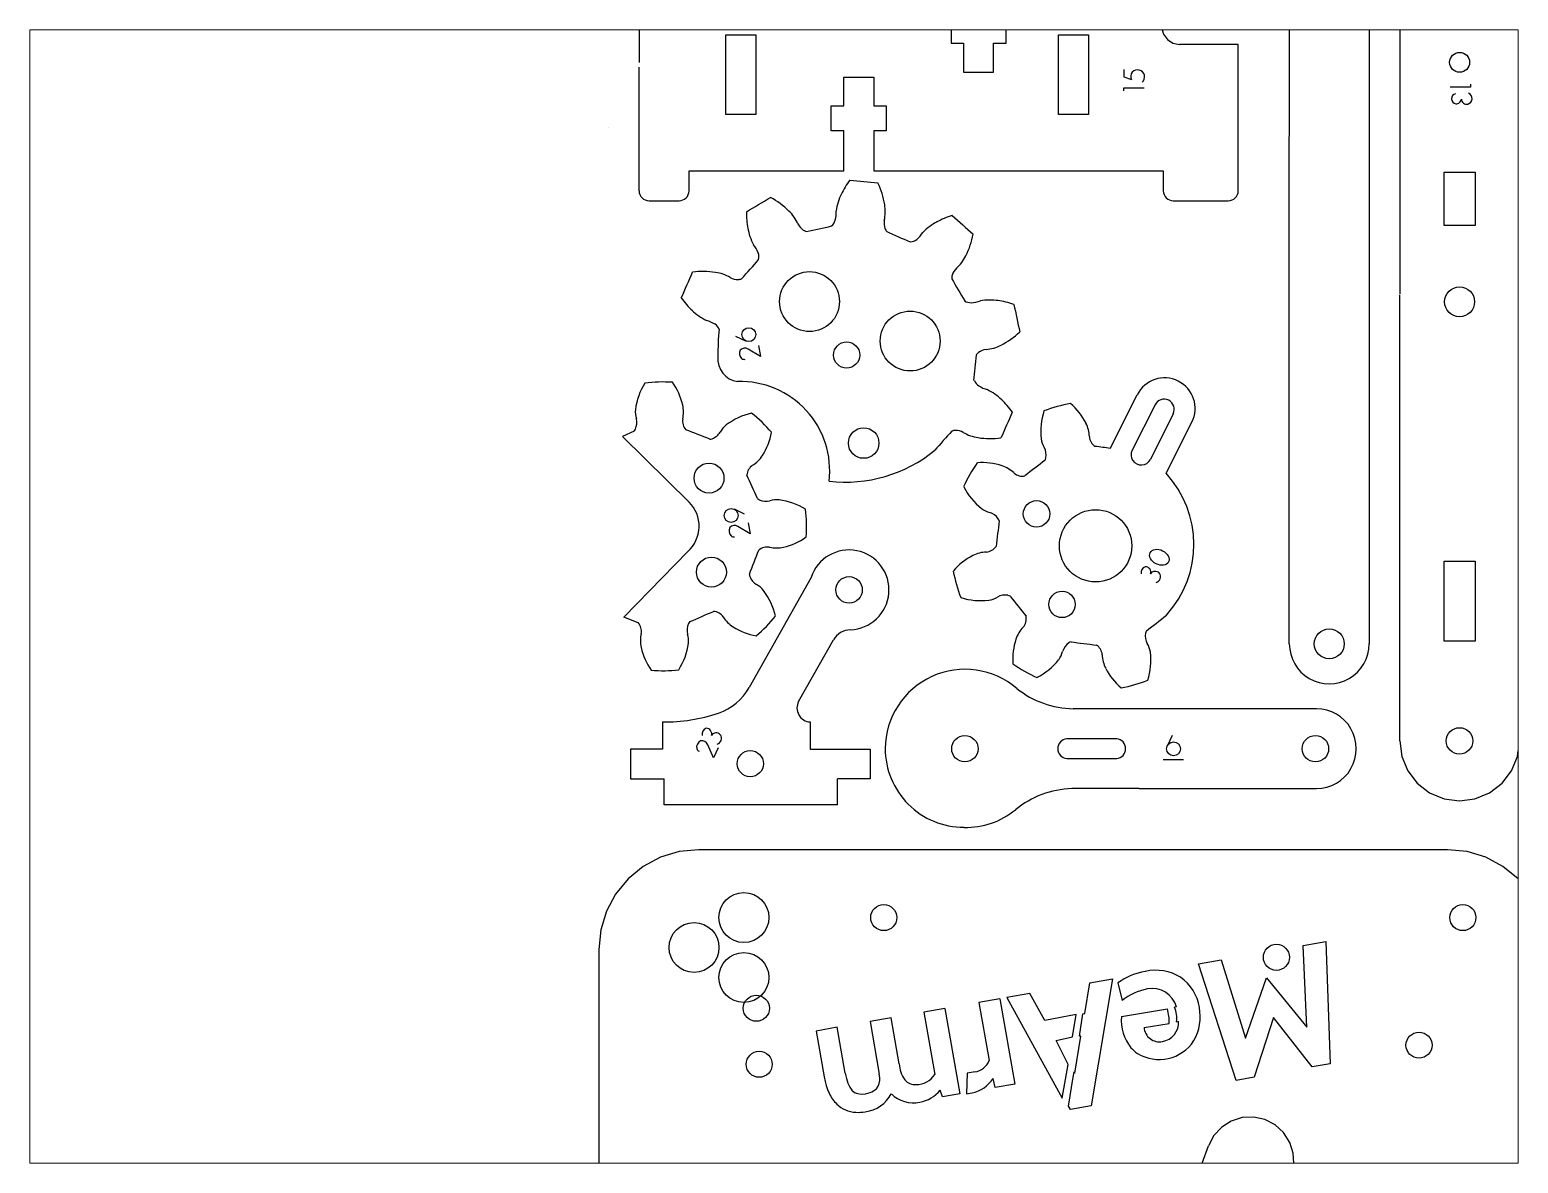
# Paper-space layout 'Layout1' of a CAD drawing. Header units: centimetres. Extents: x 1.05 to 9.45, y 0.8 to 7.2.
# The model-space entities are those that its viewports show. They can reach past a viewport. Long polylines and large blocks are cut down to what shows.
import ezdxf

# ---------------------------------------------------------------- set-up
doc = ezdxf.new("R2010")
doc.units = ezdxf.units.CM
doc.header["$MEASUREMENT"] = 0
for name, color, linetype in [('First Cuts', 1, 'Continuous'), ('Last Cut', 250, 'Continuous'), ('Layer 1', 3, 'Continuous'), ('Vector Etch', 5, 'Continuous')]:
    doc.layers.add(name, color=color, linetype=linetype)

msp = doc.modelspace()

# ---------------------------------------------------------------- linework, layer by layer
at = {"layer": 'First Cuts'}
for p, q in [((10.456, 9.254), (9.998, 8.342)), ((10.821, 9.071), (10.363, 8.159)), ((8.688, 2.563), (9.688, 2.563)), ((9.688, 2.162), (8.688, 2.162))]:
    msp.add_line(p, q, dxfattribs=at)
for points in [[(1.862, 16.67), (2.462, 16.67), (2.462, 15.07), (1.862, 15.07)], [(8.525, 16.669), (9.125, 16.669), (9.125, 15.069), (8.525, 15.069)], [(16.247, 13.919), (16.867, 13.919), (16.867, 12.844), (16.247, 12.844)], [(16.247, 6.119), (16.867, 6.119), (16.867, 4.519), (16.247, 4.519)]]:
    msp.add_lwpolyline(points, close=True, dxfattribs=at)
for centre, radius in [((3.535, 11.322), 0.6), ((16.557, 11.318), 0.3), ((5.551, 10.532), 0.6), ((4.279, 10.251), 0.263), ((4.62, 8.487), 0.306), ((1.522, 7.785), 0.3), ((8.083, 7.068), 0.265), ((9.266, 6.428), 0.724), ((1.571, 5.901), 0.3), ((4.327, 5.545), 0.265), ((8.593, 5.253), 0.265), ((13.946, 4.463), 0.3), ((16.555, 2.518), 0.265), ((6.648, 2.362), 0.265), ((13.668, 2.362), 0.265), ((2.349, 2.061), 0.262), ((5.022, -1.023), 0.261), ((16.622, -1.023), 0.261), ((12.887, -1.819), 0.261), ((2.47, -2.84), 0.261), ((15.744, -3.579), 0.261), ((2.528, -3.963), 0.261)]:
    msp.add_circle(centre, radius, dxfattribs=at)
for centre, radius, start, end in [((10.638, 9.163), 0.204, 333.3508, 153.3433), ((10.181, 8.251), 0.204, 153.3414, 333.3527), ((8.709, 2.362), 0.201, 96.1128, 263.8872), ((9.666, 2.362), 0.201, 276.1078, 83.8922)]:
    msp.add_arc(centre, radius, start, end, dxfattribs=at)
at = {"layer": 'Last Cut'}
msp.add_lwpolyline([(16.316, 0.338), (1.316, 0.338, 0.414214), (-0.684, -1.662), (-0.684, -26.482, 0.414214), (1.316, -28.482), (16.316, -28.482, 0.414214), (18.316, -26.482), (18.316, -1.662, 0.414214)], format="xyb", close=True, dxfattribs=at)
at = {"layer": 'Layer 1'}
for p, q in [((13.146, 12.502), (13.153, 20.479)), ((14.746, 20.463), (14.746, 4.463)), ((0.122, 18.203), (0.122, 16.111)), ((17.758, 17.47), (17.757, 2.519)), ((6.371, 17.003), (6.371, 16.503)), ((7.471, 16.503), (7.471, 17.003)), ((6.371, 16.503), (6.621, 16.503)), ((6.621, 16.503), (6.621, 15.923)), ((7.221, 15.923), (7.221, 16.503)), ((7.221, 16.503), (7.471, 16.503)), ((12.122, 16.476), (10.946, 16.476)), ((12.122, 13.543), (12.122, 16.476)), ((0.122, 13.543), (0.122, 16.02)), ((4.222, 15.243), (4.222, 15.823)), ((4.222, 15.823), (4.822, 15.823)), ((4.822, 15.823), (4.822, 15.243)), ((6.621, 15.923), (7.221, 15.923)), ((3.972, 14.743), (3.972, 15.243)), ((3.972, 15.243), (4.222, 15.243)), ((4.822, 15.243), (5.072, 15.243)), ((5.072, 15.243), (5.072, 14.743)), ((4.222, 14.743), (3.972, 14.743)), ((4.222, 13.943), (4.222, 14.743)), ((5.072, 14.743), (4.822, 14.743)), ((4.822, 14.743), (4.822, 13.943)), ((1.122, 13.543), (1.122, 13.943)), ((1.122, 13.943), (4.222, 13.943)), ((4.822, 13.943), (10.622, 13.943)), ((10.622, 13.943), (10.622, 13.543)), ((0.322, 13.343), (0.922, 13.343)), ((10.822, 13.343), (11.922, 13.343)), ((13.146, 4.463), (13.146, 12.502)), ((15.357, 2.519), (15.357, 11.459)), ((9.558, 8.375), (10.101, 9.455)), ((0.021, 8.725), (-0.214, 8.621)), ((10.682, 7.884), (11.194, 8.906)), ((-0.214, 8.621), (1.123, 7.302)), ((-0.185, 5.001), (1.096, 6.313)), ((3.566, 5.793), (2.325, 3.589)), ((0.103, 4.887), (-0.185, 5.001)), ((3.315, 3.308), (4.016, 4.543)), ((13.688, 3.162), (8.817, 3.162)), ((0.591, 2.897), (0.591, 2.355)), ((3.549, 2.897), (3.549, 2.355)), ((-0.049, 2.355), (-0.049, 1.755)), ((0.591, 2.355), (-0.049, 2.355)), ((3.549, 2.355), (4.752, 2.355)), ((4.752, 2.355), (4.752, 1.755)), ((4.752, 2.265), (4.752, 1.845)), ((-0.049, 1.755), (0.623, 1.755)), ((0.623, 1.238), (0.623, 1.755)), ((4.099, 1.238), (4.099, 1.755)), ((4.752, 1.755), (4.099, 1.755)), ((10.137, 1.562), (8.787, 1.562)), ((10.137, 1.562), (13.688, 1.562)), ((4.099, 1.238), (0.623, 1.238))]:
    msp.add_line(p, q, dxfattribs=at)
at = {"layer": 'Layer 1', "color": 3}
msp.add_line((15.357, 17.49), (15.357, 11.478), dxfattribs=at)
at = {"layer": 'Layer 1'}
for centre, radius, start, end in [((9.51, 16.72), 1.079, 4.7951, 89.3587), ((10.955, 16.848), 0.372, 185.8616, 268.6544), ((5.779, 12.695), 1.786, 143.4905, 154.3272), ((36.2, 328.639), 316.489, 264.22313, 264.32521), ((0.322, 13.543), 0.2, 180, 270), ((0.922, 13.543), 0.2, 270, 0), ((5.196, 12.978), 1.138, 153.7806, 171.8943), ((3.425, 12.998), 1.638, 9.3456, 25.4104), ((10.822, 13.543), 0.2, 180, 270), ((11.922, 13.543), 0.2, 270, 0), ((-158.065, 285.992), 316.489, 300.43814, 300.54022), ((4.056, 13.114), 1.786, 179.7055, 190.5422), ((1.977, 11.967), 1.638, 45.5606, 61.6254), ((2.563, 12.554), 0.809, 23.6727, 46.1131), ((3.4, 13.114), 0.67, 346.1199, 2.116), ((4.244, 13.125), 0.809, 347.4577, 9.898), ((3.614, 13.037), 0.348, 207.0349, 234.2226), ((1.028, 24.981), 12.496, 281.2885, 283.6422), ((3.831, 13.015), 0.228, 309.2869, 344.3152), ((5.377, 12.894), 0.348, 170.8199, 198.0076), ((6.626, 11.917), 1.138, 117.8343, 135.9481), ((6.931, 11.346), 1.786, 107.5443, 118.381), ((217.026, 249.266), 316.489, 228.27692, 228.379), ((3.418, 12.998), 1.138, 189.9956, 208.1093), ((3.509, 12.899), 0.175, 235.7137, 258.4738), ((5.211, 12.845), 0.175, 199.4987, 222.2588), ((10.348, 24.059), 12.496, 245.0735, 247.4272), ((5.542, 12.748), 0.228, 273.3407, 308.369), ((5.251, 13.081), 0.67, 310.1737, 326.1698), ((5.203, 12.973), 1.638, 333.3994, 349.4642), ((1.889, 12.046), 0.67, 22.3349, 38.331), ((2.295, 12.221), 0.228, 345.502, 20.5302), ((5.941, 12.595), 0.809, 311.5115, 333.9518), ((-6.986, 20.279), 12.496, 317.1496, 319.5033), ((6.723, 11.743), 0.348, 134.8737, 162.0614), ((-288.828, 138.611), 316.489, 336.29922, 336.40131), ((1.407, 10.287), 1.638, 81.4217, 97.4865), ((1.538, 11.106), 0.809, 59.5338, 81.9741), ((2.107, 12.113), 0.348, 242.896, 270.0837), ((2.103, 11.94), 0.175, 271.5748, 294.3349), ((6.56, 11.8), 0.175, 163.5525, 186.3126), ((17.301, 17.863), 12.496, 209.1272, 211.481), ((2.42, 12.434), 1.786, 215.5666, 226.4033), ((6.767, 11.528), 0.228, 237.0023, 272.0306), ((6.73, 11.969), 0.67, 273.8353, 289.8314), ((7.148, 10.216), 1.138, 81.4959, 99.6096), ((7.055, 9.575), 1.786, 71.2059, 82.0425), ((1.971, 11.967), 1.138, 225.8567, 243.9704), ((317.273, 76.735), 316.489, 191.93851, 192.04059), ((1.289, 10.3), 0.67, 58.196, 74.1921), ((1.516, 10.679), 0.228, 21.363, 56.3913), ((7.596, 10.228), 5.897, 174.7064, 180.0903), ((6.998, 11.168), 0.809, 275.1731, 297.6134), ((6.627, 11.91), 1.638, 297.061, 313.1258), ((2.157, 10.175), 0.46, 174.4951, 262.3238), ((19.27, 8.681), 12.496, 172.7888, 175.1426), ((7.025, 10.161), 0.175, 127.2141, 149.9742), ((7.122, 10.018), 0.348, 98.5353, 125.723), ((1.379, 8.985), 1.342, 148.3774, 172.5542), ((0.592, 6.815), 2.896, 86.0783, 97.0594), ((-0.282, 8.947), 1.313, 13.3208, 35.2271), ((2.153, 7.933), 1.787, 353.1807, 91.833), ((7.052, 9.823), 0.228, 201.1183, 236.1466), ((7.281, 10.202), 0.67, 237.9513, 253.9474), ((6.592, 8.537), 1.138, 45.6119, 63.7256), ((10.647, 9.181), 0.612, 333.3474, 153.3474), ((0.372, 9.108), 0.639, 347.5094, 12.7804), ((6.141, 8.072), 1.786, 35.3219, 46.1585), ((9.266, 6.427), 2.896, 99.9432, 110.9243), ((7.906, 8.287), 1.313, 27.1857, 49.0921), ((0.511, 9.114), 0.465, 174.3874, 197.371), ((-0.256, 8.897), 0.332, 336.521, 13.5792), ((1.256, 8.927), 0.264, 170.6762, 221.2863), ((2.673, 7.778), 1.342, 102.8368, 127.0136), ((0.573, 6.82), 2.896, 40.5377, 51.5188), ((296.847, -119.348), 316.489, 156.0545, 156.15659), ((9.51, 8.722), 1.342, 162.2424, 186.4192), ((-0.099, 8.839), 0.165, 316.4022, 333.4227), ((-7.918, -14.766), 25.174, 67.9412, 69.1104), ((1.465, 8.883), 0.332, 290.9804, 328.0386), ((2.157, 8.488), 0.465, 128.8468, 151.8304), ((1.482, 8.937), 1.313, 327.7802, 349.6865), ((15.513, 0.187), 12.496, 136.9048, 139.2586), ((6.46, 8.565), 0.175, 91.3301, 114.0902), ((6.455, 8.392), 0.348, 62.6513, 89.839), ((7.028, 9.397), 0.809, 239.2891, 261.7294), ((8.502, 8.6), 0.639, 1.3744, 26.6454), ((1.534, 8.73), 0.165, 270.8616, 287.8821), ((7.163, 10.214), 1.638, 261.177, 277.2418), ((8.636, 8.639), 0.465, 188.2524, 211.2359), ((7.944, 8.245), 0.332, 350.386, 27.4441), ((9.404, 8.636), 0.264, 184.5412, 235.1512), ((7.966, -2.978), 11.47, 82.007, 83.5549), ((2.055, 8.583), 0.639, 301.9688, 327.2398), ((4.248, 10.549), 2.846, 263.5213, 309.1784), ((9.265, 6.426), 2.896, 144.8758, 155.857), ((6.989, 6.782), 1.313, 72.1184, 94.0247), ((23.526, -11.869), 25.174, 127.3467, 128.5159), ((8.11, 8.226), 0.165, 330.2671, 347.2877), ((2.545, 7.825), 0.264, 125.1356, 175.7457), ((-20.609, -2.629), 25.174, 23.4169, 24.5861), ((7.19, 7.425), 0.639, 46.307, 71.578), ((7.802, 8.087), 0.264, 229.4738, 280.0838), ((9.139, 6.457), 2.096, 317.5071, 42.7841), ((7.817, 8.223), 1.342, 207.175, 231.3518), ((0.644, 6.82), 0.68, 311.7797, 45.1561), ((2.606, 7.495), 0.165, 226.3373, 243.3578), ((2.664, 7.652), 0.332, 246.4561, 283.5143), ((2.88, 6.885), 0.465, 84.3225, 107.3061), ((2.751, 6.017), 1.342, 58.3125, 82.4893), ((0.582, 6.807), 2.896, 356.0134, 6.9945), ((7.257, 7.547), 0.465, 233.185, 256.1686), ((7.045, 6.779), 0.332, 35.3186, 72.3767), ((32.282, 3.544), 25.174, 172.2794, 173.4485), ((7.176, 6.883), 0.165, 15.1998, 32.2203), ((2.714, 7.678), 1.313, 283.2559, 305.1622), ((-21.005, 15.304), 25.174, 337.9668, 339.136), ((2.693, 6.14), 0.264, 80.6113, 131.2214), ((2.875, 7.024), 0.639, 257.4445, 282.7155), ((4.327, 5.545), 0.8, 78.5604, 161.959), ((4.327, 5.545), 0.8, 271.7679, 78.6519), ((7.097, 5.664), 0.639, 91.7571, 117.0281), ((7.055, 6.566), 0.264, 274.9239, 325.5339), ((7.414, 5.07), 1.313, 117.5685, 139.4748), ((2.496, 5.863), 0.165, 180.8872, 197.9077), ((2.649, 5.931), 0.332, 201.006, 238.0642), ((9.265, 6.442), 2.896, 190.3259, 201.3071), ((2.254, 5.24), 0.465, 38.8724, 61.856), ((1.544, 4.723), 1.342, 12.8624, 37.0392), ((6.968, 6.671), 1.342, 252.6251, 276.8019), ((7.057, 5.797), 0.465, 278.6351, 301.6187), ((7.456, 5.108), 0.332, 80.7687, 117.8268), ((7.474, 5.274), 0.165, 60.6499, 77.6704), ((27.465, 20.823), 25.174, 217.7295, 218.8986), ((-8.71, 28.075), 25.174, 293.0342, 294.2034), ((1.592, 4.851), 0.264, 35.1612, 85.7713), ((-0.096, 4.715), 0.264, 350.2286, 40.8387), ((1.415, 4.733), 0.332, 156.0734, 193.1316), ((1.259, 4.793), 0.165, 135.9546, 152.9751), ((2.349, 5.341), 0.639, 211.9944, 237.2654), ((2.703, 5.914), 1.313, 237.8058, 259.7121), ((0.586, 6.822), 2.896, 310.5633, 321.5444), ((8.276, 4.356), 0.639, 136.2814, 161.5524), ((7.614, 4.969), 0.264, 319.4482, 10.0582), ((-5.145, 24.615), 25.174, 307.7943, 308.9635), ((0.787, 4.527), 0.639, 167.0618, 192.3328), ((-0.22, 4.658), 1.342, 327.9298, 352.1066), ((0.648, 4.523), 0.465, 353.9398, 16.9234), ((4.364, 4.345), 0.4, 91.7641, 150.4152), ((8.919, 4.155), 1.313, 162.0928, 183.9991), ((8.922, 4.211), 0.332, 125.293, 162.3511), ((8.818, 4.343), 0.165, 105.1742, 122.1947), ((12.168, 29.447), 25.174, 262.2537, 263.4229), ((10.593, 4.623), 0.332, 170.8335, 207.8917), ((10.426, 4.641), 0.165, 150.7147, 167.7353), ((1.442, 4.683), 1.313, 192.8732, 214.7795), ((8.154, 4.423), 0.465, 323.1594, 346.1429), ((9.135, 4.221), 0.264, 4.9888, 55.5988), ((10.037, 4.264), 0.639, 181.822, 207.0929), ((9.904, 4.224), 0.465, 8.7, 31.6835), ((9.03, 4.134), 1.342, 342.69, 6.8668), ((13.946, 4.463), 0.8, 179.9986, 0), ((0.584, 6.821), 2.896, 265.6307, 276.6118), ((6.649, 2.356), 1.597, 49.401, 179.637), ((9.276, 6.431), 2.896, 234.8502, 245.8313), ((7.478, 4.983), 1.342, 297.1494, 321.3262), ((10.631, 4.581), 1.313, 207.6333, 229.5397), ((1.352, 4.125), 1.111, 288.9937, 331.169), ((9.257, 6.431), 2.896, 280.3908, 291.3719), ((3.565, 3.178), 0.281, 152.5256, 266.7623), ((8.838, 4.99), 1.827, 231.0246, 269.3568), ((0.613, 6.401), 3.504, 269.6401, 288.3139), ((13.688, 2.362), 0.8, 269.9989, 90.0011), ((16.557, 2.519), 1.2, 179.999, 360), ((6.632, 2.367), 1.581, 180.0008, 270.0014), ((8.844, -0.302), 1.865, 91.7512, 129.4397), ((6.677, 2.326), 1.541, 268.3355, 309.5931)]:
    msp.add_arc(centre, radius, start, end, dxfattribs=at)
at = {"layer": 'Layer 1', "color": 250, "lineweight": 9}
msp.add_open_spline([(-0.489, 14.813), (-0.489, 14.813), (-0.489, 14.813), (-0.489, 14.813)], degree=3, dxfattribs=at)
at = {"layer": 'Vector Etch'}
for p, q in [((9.832, 15.971), (9.832, 15.829)), ((9.832, 15.829), (9.982, 15.772)), ((9.832, 15.548), (9.832, 15.606)), ((9.832, 15.606), (10.238, 15.606)), ((16.775, 15.619), (16.368, 15.619)), ((16.775, 15.677), (16.775, 15.619)), ((2.052, 10.63), (2.256, 10.536)), ((2.513, 10.443), (2.555, 10.224)), ((2.555, 10.224), (2.309, 10.371)), ((2.236, 7.065), (2.031, 7.159)), ((2.305, 6.887), (2.346, 6.668)), ((2.346, 6.668), (2.1, 6.816)), ((1.611, 2.18), (1.496, 2.442)), ((10.799, 2.627), (10.704, 2.423)), ((1.704, 2.382), (1.611, 2.18)), ((11.023, 2.141), (10.616, 2.141)), ((13.421, -1.581), (13.876, -1.501)), ((13.497, -3.218), (13.421, -1.581)), ((13.876, -1.501), (13.965, -3.954)), ((11.328, -1.949), (11.783, -1.869)), ((12.081, -4.285), (11.328, -1.949)), ((11.783, -1.869), (12.27, -3.437)), ((9.049, -2.946), (9.153, -2.331)), ((9.153, -2.331), (9.607, -2.251)), ((9.607, -2.251), (9.177, -4.795)), ((9.713, -2.332), (9.797, -2.687)), ((12.27, -3.437), (12.689, -2.228)), ((12.689, -2.228), (13.497, -3.218)), ((7.35, -2.648), (6.926, -2.723)), ((7.35, -2.648), (7.651, -4.358)), ((7.945, -2.544), (7.49, -2.624)), ((7.49, -2.624), (8.597, -4.642)), ((8.252, -3.086), (7.945, -2.544)), ((6.249, -2.842), (5.825, -2.916)), ((5.825, -2.916), (6.044, -4.165)), ((6.249, -2.842), (6.549, -4.552)), ((6.926, -2.723), (7.131, -3.889)), ((8.874, -2.966), (8.252, -3.086)), ((8.804, -3.415), (8.874, -2.966)), ((8.943, -3.401), (9.012, -2.952)), ((9.012, -2.952), (9.049, -2.946)), ((9.783, -3.007), (10.704, -2.854)), ((10.887, -2.813), (10.845, -2.82)), ((4.09, -3.221), (3.666, -3.296)), ((4.252, -4.141), (4.09, -3.221)), ((5.168, -3.032), (4.747, -3.106)), ((4.747, -3.106), (4.933, -4.163)), ((5.33, -3.952), (5.168, -3.032)), ((10.237, -3.223), (10.739, -3.144)), ((10.886, -3.109), (10.928, -3.102)), ((12.829, -3.028), (12.44, -4.222)), ((13.606, -4.017), (12.829, -3.028)), ((3.666, -3.296), (3.828, -4.216)), ((8.477, -3.483), (8.804, -3.415)), ((8.713, -3.965), (8.477, -3.483)), ((8.85, -4.141), (8.973, -3.396)), ((8.973, -3.396), (8.943, -3.401)), ((4.252, -4.141), (4.274, -4.25)), ((4.941, -4.225), (4.933, -4.163)), ((6.692, -4.143), (6.681, -4.557)), ((6.85, -4.115), (6.692, -4.143)), ((8.597, -4.642), (8.713, -3.965)), ((8.816, -4.22), (8.833, -4.111)), ((8.833, -4.111), (8.85, -4.141)), ((13.965, -3.954), (13.606, -4.017)), ((3.828, -4.216), (3.846, -4.31)), ((3.846, -4.31), (3.868, -4.388)), ((3.868, -4.388), (3.898, -4.47)), ((3.898, -4.47), (3.93, -4.543)), ((4.274, -4.25), (4.303, -4.34)), ((4.303, -4.34), (4.341, -4.422)), ((4.341, -4.422), (4.385, -4.483)), ((4.819, -4.496), (4.874, -4.454)), ((4.874, -4.454), (4.91, -4.403)), ((4.91, -4.403), (4.932, -4.349)), ((4.932, -4.349), (4.941, -4.29)), ((4.941, -4.29), (4.941, -4.225)), ((7.254, -4.428), (7.212, -4.249)), ((7.651, -4.358), (7.254, -4.428)), ((8.726, -4.803), (8.816, -4.22)), ((12.44, -4.222), (12.081, -4.285)), ((4.385, -4.483), (4.438, -4.525)), ((4.438, -4.525), (4.498, -4.551)), ((4.498, -4.551), (4.569, -4.561)), ((4.569, -4.561), (4.654, -4.554)), ((4.654, -4.554), (4.7, -4.544)), ((4.7, -4.544), (4.747, -4.529)), ((4.747, -4.529), (4.784, -4.515)), ((4.784, -4.515), (4.819, -4.496)), ((6.2, -4.613), (6.153, -4.484)), ((6.549, -4.552), (6.2, -4.613)), ((6.681, -4.557), (6.793, -4.537)), ((8.763, -4.868), (8.726, -4.803)), ((9.177, -4.795), (8.763, -4.868)), ((10.154, -9.377), (11.529, -5.598)), ((5.12, -5.981), (6.894, -5.981))]:
    msp.add_line(p, q, dxfattribs=at)
at = {"layer": 'Vector Etch', "color": 1}
for centre, radius in [((16.557, 16.117), 0.2), ((2.222, -1.023), 0.5), ((1.222, -1.623), 0.5), ((2.222, -2.223), 0.5)]:
    msp.add_circle(centre, radius, dxfattribs=at)
at = {"layer": 'Vector Etch'}
for centre in [(2.32, 10.66), (1.967, 7.035), (10.828, 2.359)]:
    msp.add_circle(centre, 0.139, dxfattribs=at)
for centre, radius, start, end in [((10.102, 15.832), 0.134, 73.3129, 206.4823), ((10.108, 15.824), 0.14, 310.9748, 76.5843), ((16.493, 15.386), 0.0988, 99.3113, 261.6742), ((16.491, 15.39), 0.102, 263.5879, 355.1167), ((16.696, 15.383), 0.104, 181.2965, 283.3411), ((16.695, 15.391), 0.112, 283.2304, 69.8118), ((2.267, 10.281), 0.137, 149.72, 226.6404), ((2.241, 10.266), 0.125, 57.2688, 137.6629), ((2.225, 10.251), 0.0871, 233.4813, 282.8539), ((2.059, 6.725), 0.137, 149.72, 226.6404), ((2.033, 6.71), 0.125, 57.2688, 137.6629), ((2.016, 6.695), 0.0871, 233.4813, 282.8539), ((10.293, 5.895), 0.119, 107.3458, 194.0052), ((10.259, 5.897), 0.112, 342.3611, 90.4146), ((10.46, 5.805), 0.111, 42.495, 148.3952), ((10.445, 5.81), 0.12, 284.8782, 33.564), ((1.5, 2.657), 0.119, 107.3458, 194.0052), ((1.465, 2.658), 0.112, 342.3611, 90.4146), ((1.41, 2.393), 0.137, 114.3442, 191.2645), ((1.38, 2.395), 0.125, 21.893, 102.2871), ((1.666, 2.567), 0.111, 42.495, 148.3952), ((1.652, 2.571), 0.12, 284.8782, 33.564), ((1.358, 2.393), 0.0871, 198.1055, 247.4781), ((10.472, -3.027), 0.949, 58.453, 102.7988), ((10.468, -3.36), 1.276, 99.3049, 126.2641), ((10.441, -2.965), 0.914, 8.8385, 54.7613), ((10.523, -3.596), 1.164, 100.8818, 128.6374), ((10.398, -2.954), 0.51, 16.1241, 100.6291), ((9.838, -3.106), 0.902, 357.5634, 16.1973), ((10.362, -3.035), 0.529, 351.9218, 23.9643), ((10.368, -3.007), 0.993, 330.9992, 10.6384), ((10.663, -3.078), 0.883, 175.398, 218.7271), ((10.545, -3.204), 0.309, 183.4977, 280.9886), ((10.543, -3.127), 0.385, 279.081, 3.8048), ((10.537, -3.029), 0.837, 238.6916, 326.6866), ((10.503, -3.167), 0.703, 221.2599, 235.277), ((6.006, -3.895), 0.679, 184.8149, 213.8609), ((5.672, -3.931), 0.439, 269.9392, 327.7658), ((6.797, -3.762), 0.357, 278.4503, 339.0678), ((5.649, -4.104), 0.267, 219.3606, 274.9683), ((6.646, -3.877), 0.677, 282.5529, 326.6609), ((4.599, -4.233), 0.738, 204.8996, 225.7346), ((4.489, -4.342), 0.583, 225.9487, 267.0841), ((4.571, -4.237), 0.681, 276.8287, 332.3028), ((5.617, -4.104), 0.631, 225.5293, 281.5865), ((5.611, -4.021), 0.713, 280.741, 319.5225), ((4.508, -4.049), 0.877, 266.8638, 279.491), ((12.357, -5.899), 0.881, 339.9933, 159.9941), ((5.12, -6.862), 0.881, 89.9993, 270.0007), ((6.894, -6.862), 0.881, 39.9915, 90.0063)]:
    msp.add_arc(centre, radius, start, end, dxfattribs=at)
msp.add_ellipse((10.543, 6.198), major_axis=(-0.184, 0.092), ratio=0.713274, dxfattribs=at)

psp = doc.layouts.get("Layout1")

# ---------------------------------------------------------------- viewports
at = {"layer": '0', "color": 1, "view_target_point": (2.8204, 5.6242)}
psp.add_viewport(center=(5.25, 4), size=(8.4, 6.4), view_center_point=(0.0034, -0.2122), view_height=22.715817, dxfattribs=at)

doc.saveas('drawing.dxf')
